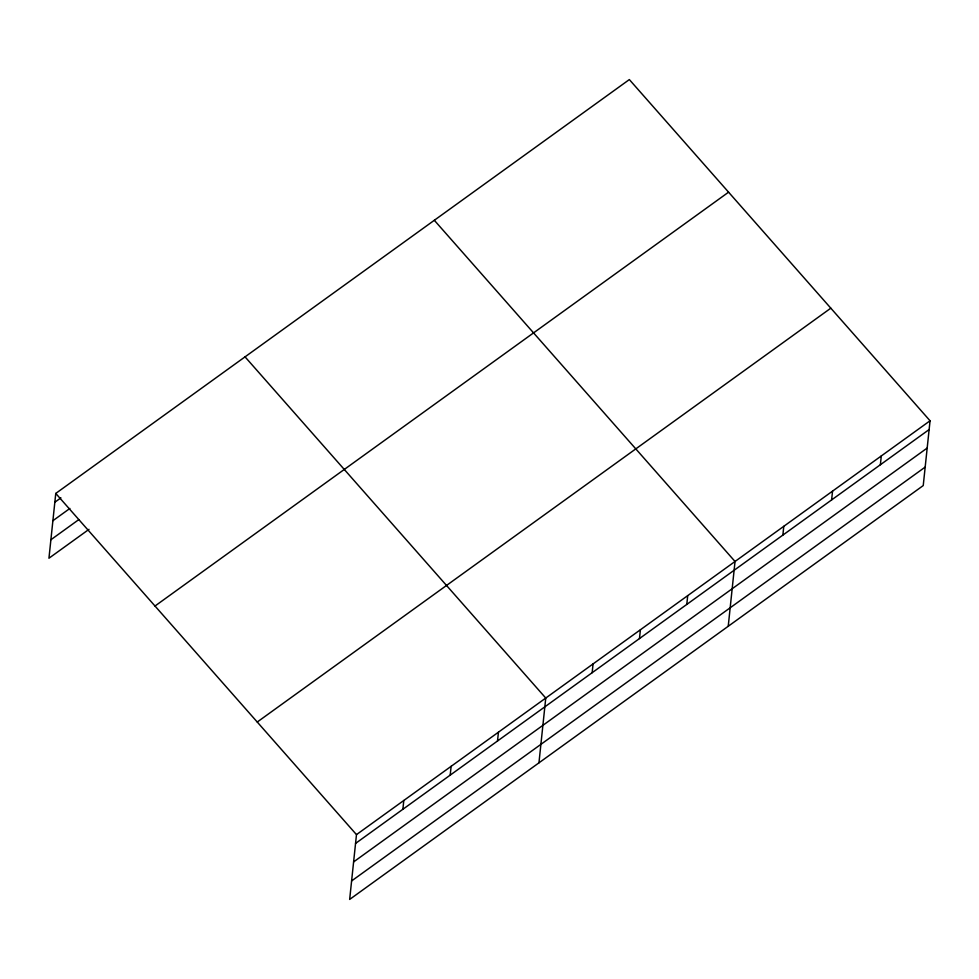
<?xml version="1.0" encoding="UTF-8"?>
<svg xmlns="http://www.w3.org/2000/svg" width="979" height="979" viewBox="0 0 979 979"><rect width="100%" height="100%" fill="white"/><g stroke="black" fill="none" stroke-linecap="round" stroke-linejoin="round"><path stroke-width="1.47" d="M55.766 493.428L356.478 834.622L349.662 899.42L923.234 485.572L930.05 420.774L629.338 79.58L55.766 493.428L48.95 558.226L88.991 529.345M402.871 809.29L403.801 800.479M450.193 775.148L451.123 766.337M497.516 741.005L498.433 732.194M538.952 762.849L545.756 698.051L245.044 356.858M592.148 672.72L593.078 663.909M639.471 638.577L640.401 629.766M686.793 604.435L687.711 595.624M728.229 626.279L735.033 561.481L434.321 220.287M782.857 535.109L783.787 526.298M831.612 499.939L832.542 491.128M880.366 464.756L881.296 455.945M54.836 502.239L60.906 497.858M52.89 520.718L69.876 508.456M50.896 539.747L78.797 519.616M155 606.025L728.572 192.178M257.244 722.025L830.816 308.177M356.478 834.622L930.05 420.774M355.548 843.433L929.12 429.573M353.615 861.912L927.186 448.052M351.608 880.941L925.179 467.093"/></g></svg>
